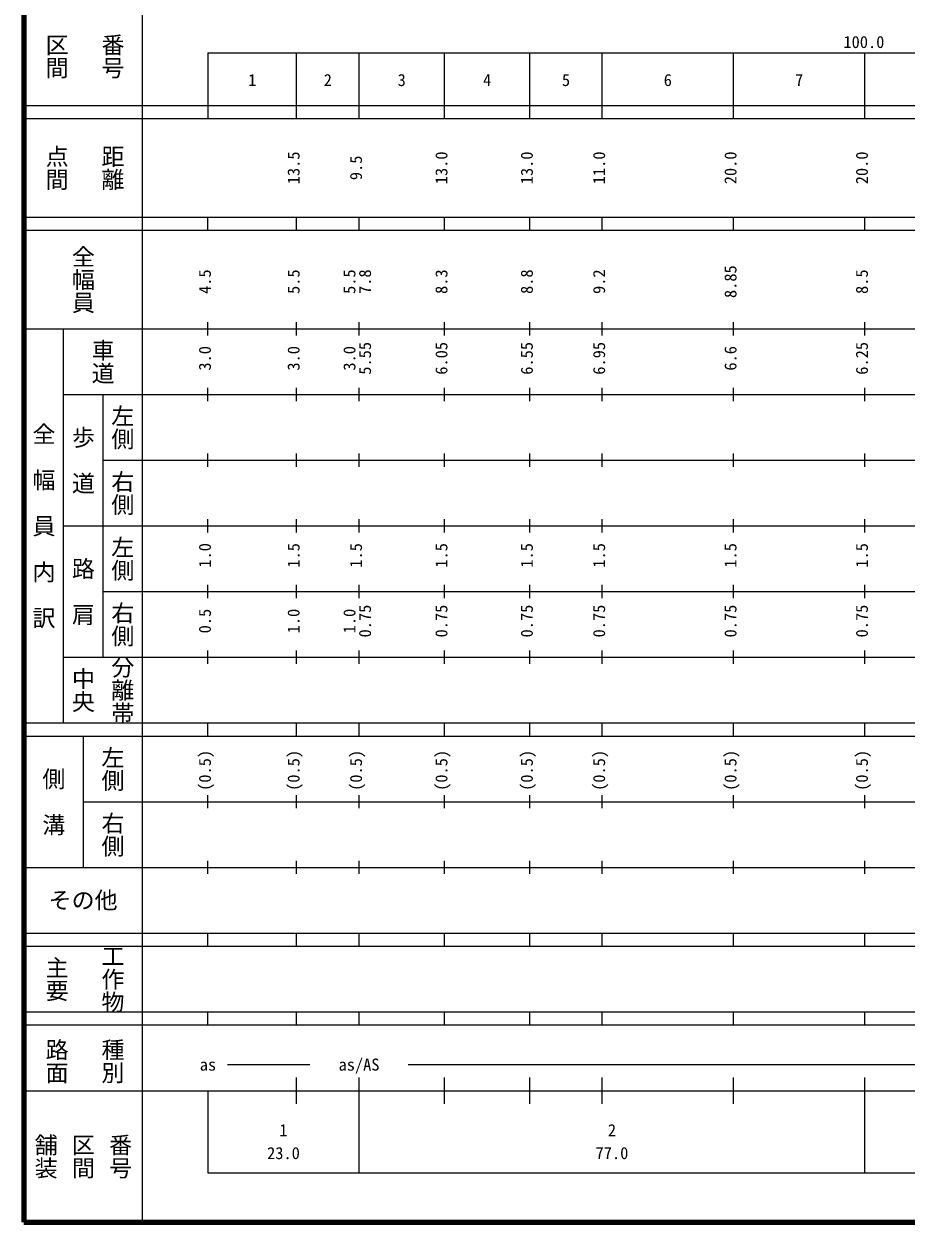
# Model space of a CAD drawing. Units: millimetres on the paper, enlarged 1000 times. Extents: x 40000 to 680000, y 20000 to 380000.
# Drawn here: x 40000 to 174259, y 20000 to 202409 of the extents above; entities that cross this region are included whole.
import ezdxf
from ezdxf.enums import TextEntityAlignment as Align

# ---------------------------------------------------------------- set-up
doc = ezdxf.new("R2010")
doc.units = ezdxf.units.MM
doc.header["$LTSCALE"] = 1000
doc.layers.add('M-TTL', color=7, linetype='Continuous', lineweight=25)
doc.layers.add('M-TTL-BAND', color=7, linetype='Continuous', lineweight=25)
doc.styles.add('@ＭＳ ゴシック', font='')
doc.styles.add('ＭＳ ゴシック', font='')
doc.styles.get('@ＭＳ ゴシック').set_extended_font_data('@MS Gothic')
doc.styles.get('ＭＳ ゴシック').set_extended_font_data('MS Gothic')

msp = doc.modelspace()

# ---------------------------------------------------------------- linework, layer by layer
at = {"layer": 'M-TTL', "color": 2, "lineweight": 140}
for p, q in [((40000, 380000), (40000, 20000)), ((40000, 20000), (680000, 20000))]:
    msp.add_line(p, q, dxfattribs=at)
at = {"layer": 'M-TTL-BAND'}
for p, q in [((58000, 370000), (58000, 20000)), ((68000, 198000), (579000, 198000)), ((68000, 198000), (68000, 188000)), ((81500, 188000), (81500, 198000)), ((91000, 188000), (91000, 198000)), ((104000, 188000), (104000, 198000)), ((117000, 188000), (117000, 198000)), ((128000, 188000), (128000, 198000)), ((148000, 188000), (148000, 198000)), ((168000, 188000), (168000, 198000)), ((40000, 190000), (579000, 190000)), ((40000, 188000), (579000, 188000)), ((40000, 173000), (579000, 173000)), ((68000, 171000), (68000, 173000)), ((81500, 171000), (81500, 173000)), ((91000, 171000), (91000, 173000)), ((104000, 171000), (104000, 173000)), ((117000, 171000), (117000, 173000)), ((128000, 171000), (128000, 173000)), ((148000, 171000), (148000, 173000)), ((168000, 171000), (168000, 173000)), ((40000, 171000), (579000, 171000)), ((68000, 155000), (68000, 157000)), ((81500, 155000), (81500, 157000)), ((91000, 155000), (91000, 157000)), ((104000, 155000), (104000, 157000)), ((117000, 155000), (117000, 157000)), ((128000, 155000), (128000, 157000)), ((148000, 155000), (148000, 157000)), ((168000, 155000), (168000, 157000)), ((40000, 156000), (579000, 156000)), ((46000, 96000), (46000, 156000)), ((46000, 146000), (579000, 146000)), ((52000, 146000), (52000, 106000)), ((68000, 145000), (68000, 147000)), ((81500, 145000), (81500, 147000)), ((91000, 145000), (91000, 147000)), ((104000, 145000), (104000, 147000)), ((117000, 145000), (117000, 147000)), ((128000, 145000), (128000, 147000)), ((148000, 145000), (148000, 147000)), ((168000, 145000), (168000, 147000)), ((68000, 135000), (68000, 137000)), ((81500, 135000), (81500, 137000)), ((91000, 135000), (91000, 137000)), ((104000, 135000), (104000, 137000)), ((117000, 135000), (117000, 137000)), ((128000, 135000), (128000, 137000)), ((148000, 135000), (148000, 137000)), ((168000, 135000), (168000, 137000)), ((52000, 136000), (579000, 136000)), ((46000, 126000), (579000, 126000)), ((68000, 125000), (68000, 127000)), ((81500, 125000), (81500, 127000)), ((91000, 125000), (91000, 127000)), ((104000, 125000), (104000, 127000)), ((117000, 125000), (117000, 127000)), ((128000, 125000), (128000, 127000)), ((148000, 125000), (148000, 127000)), ((168000, 125000), (168000, 127000)), ((68000, 115000), (68000, 117000)), ((81500, 115000), (81500, 117000)), ((91000, 115000), (91000, 117000)), ((104000, 115000), (104000, 117000)), ((117000, 115000), (117000, 117000)), ((128000, 115000), (128000, 117000)), ((148000, 115000), (148000, 117000)), ((168000, 115000), (168000, 117000)), ((52000, 116000), (579000, 116000)), ((46000, 106000), (579000, 106000)), ((68000, 105000), (68000, 107000)), ((81500, 105000), (81500, 107000)), ((91000, 105000), (91000, 107000)), ((104000, 105000), (104000, 107000)), ((117000, 105000), (117000, 107000)), ((128000, 105000), (128000, 107000)), ((148000, 105000), (148000, 107000)), ((168000, 105000), (168000, 107000)), ((40000, 96000), (579000, 96000)), ((68000, 94000), (68000, 96000)), ((81500, 94000), (81500, 96000)), ((91000, 94000), (91000, 96000)), ((104000, 94000), (104000, 96000)), ((117000, 94000), (117000, 96000)), ((128000, 94000), (128000, 96000)), ((148000, 94000), (148000, 96000)), ((168000, 94000), (168000, 96000)), ((40000, 94000), (579000, 94000)), ((49000, 94000), (49000, 74000)), ((49000, 84000), (579000, 84000)), ((68000, 83000), (68000, 85000)), ((81500, 83000), (81500, 85000)), ((91000, 83000), (91000, 85000)), ((104000, 83000), (104000, 85000)), ((117000, 83000), (117000, 85000)), ((128000, 83000), (128000, 85000)), ((148000, 83000), (148000, 85000)), ((168000, 83000), (168000, 85000)), ((68000, 73000), (68000, 75000)), ((81500, 73000), (81500, 75000)), ((91000, 73000), (91000, 75000)), ((104000, 73000), (104000, 75000)), ((117000, 73000), (117000, 75000)), ((128000, 73000), (128000, 75000)), ((148000, 73000), (148000, 75000)), ((168000, 73000), (168000, 75000)), ((40000, 74000), (579000, 74000)), ((40000, 64000), (579000, 64000)), ((68000, 62000), (68000, 64000)), ((81500, 62000), (81500, 64000)), ((91000, 62000), (91000, 64000)), ((104000, 62000), (104000, 64000)), ((117000, 62000), (117000, 64000)), ((128000, 62000), (128000, 64000)), ((148000, 62000), (148000, 64000)), ((168000, 62000), (168000, 64000)), ((40000, 62000), (579000, 62000)), ((40000, 52000), (579000, 52000)), ((68000, 50000), (68000, 52000)), ((81500, 50000), (81500, 52000)), ((91000, 50000), (91000, 52000)), ((104000, 50000), (104000, 52000)), ((117000, 50000), (117000, 52000)), ((128000, 50000), (128000, 52000)), ((148000, 50000), (148000, 52000)), ((168000, 50000), (168000, 52000)), ((40000, 50000), (579000, 50000)), ((71000, 44000), (83500, 44000)), ((98500, 44000), (178500, 44000)), ((81500, 38000), (81500, 42000)), ((91000, 27500), (91000, 42000)), ((104000, 38000), (104000, 42000)), ((117000, 38000), (117000, 42000)), ((128000, 38000), (128000, 42000)), ((148000, 38000), (148000, 42000)), ((168000, 27500), (168000, 42000)), ((40000, 40000), (579000, 40000)), ((68000, 40000), (68000, 27500)), ((68000, 27500), (579000, 27500))]:
    msp.add_line(p, q, dxfattribs=at)

# ---------------------------------------------------------------- texts
at = {"layer": 'M-TTL-BAND', "style": '@ＭＳ ゴシック'}
for s, p in [('番号', (53500, 197500)), ('区間', (45000, 197500)), ('点間', (45000, 180500)), ('距離', (53500, 180500)), ('全幅員', (49000, 163500)), ('車道', (52000, 151000)), ('左側', (55000, 141000)), ('全\u3000幅\u3000員\u3000内\u3000訳', (43000, 126000)), ('歩\u3000道', (49000, 136000)), ('右側', (55000, 131000)), ('左側', (55000, 121000)), ('路\u3000肩', (49000, 116000)), ('右側', (55000, 111000)), ('分離帯', (55000, 101000)), ('中央', (49000, 101000)), ('左側', (53500, 89000)), ('側\u3000溝', (44500, 84000)), ('右側', (53500, 79000)), ('主要', (45000, 57000)), ('工作物', (53500, 57000)), ('路面', (45000, 44500)), ('種別', (53500, 44500)), ('舗装', (43333, 30000)), ('区間', (49000, 30000)), ('番号', (54667, 30000))]:
    msp.add_text(s, height=2566, rotation=270, dxfattribs=at).set_placement(p, align=Align.MIDDLE_CENTER)
at = {"layer": 'M-TTL-BAND', "style": 'ＭＳ ゴシック'}
for s, p in [('100.0', (167844, 198195)), ('1', (74750, 192405)), ('2', (86250, 192405)), ('3', (97500, 192405)), ('4', (110500, 192405)), ('5', (122500, 192405)), ('6', (138000, 192405)), ('7', (158000, 192405)), ('as', (68000, 42500)), ('as/AS', (91000, 42500)), ('1', (79500, 32523)), ('2', (129500, 32523)), ('23.0', (79500, 29033)), ('77.0', (129500, 29033))]:
    msp.add_text(s, height=1833, dxfattribs=at).set_placement(p, align=Align.BOTTOM_CENTER)
for s, p in [('13.5', (82500, 180500)), ('13.0', (105000, 180500)), ('13.0', (118000, 180500)), ('11.0', (129000, 180500)), ('20.0', (149000, 180500)), ('20.0', (169000, 180500)), ('9.5', (92000, 180500)), ('4.5', (69000, 163174)), ('5.5', (82500, 163174)), ('5.5', (91000, 163174)), ('7.8', (93370, 163174)), ('8.3', (105000, 163174)), ('8.8', (118000, 163174)), ('9.2', (129000, 163174)), ('8.85', (149000, 163174)), ('8.5', (169000, 163174)), ('3.0', (69000, 151500)), ('3.0', (82500, 151500)), ('3.0', (91000, 151500)), ('5.55', (93370, 151500)), ('6.05', (105000, 151500)), ('6.55', (118000, 151500)), ('6.95', (129000, 151500)), ('6.6', (149000, 151500)), ('6.25', (169000, 151500)), ('1.0', (69000, 121500)), ('1.5', (82500, 121500)), ('1.5', (92000, 121500)), ('1.5', (105000, 121500)), ('1.5', (118000, 121500)), ('1.5', (129000, 121500)), ('1.5', (149000, 121500)), ('1.5', (169000, 121500)), ('0.5', (69000, 111500)), ('1.0', (82500, 111500)), ('1.0', (91000, 111500)), ('0.75', (93370, 111500)), ('0.75', (105000, 111500)), ('0.75', (118000, 111500)), ('0.75', (129000, 111500)), ('0.75', (149000, 111500)), ('0.75', (169000, 111500)), ('(0.5)', (69000, 88764)), ('(0.5)', (82500, 88764)), ('(0.5)', (92000, 88764)), ('(0.5)', (105000, 88764)), ('(0.5)', (118000, 88764)), ('(0.5)', (129000, 88764)), ('(0.5)', (149000, 88764)), ('(0.5)', (169000, 88764))]:
    msp.add_text(s, height=1833, rotation=90, dxfattribs=at).set_placement(p, align=Align.BOTTOM_CENTER)
msp.add_text('その他', height=2566, dxfattribs=at).set_placement((49000, 69000), align=Align.MIDDLE_CENTER)

doc.saveas('drawing.dxf')
